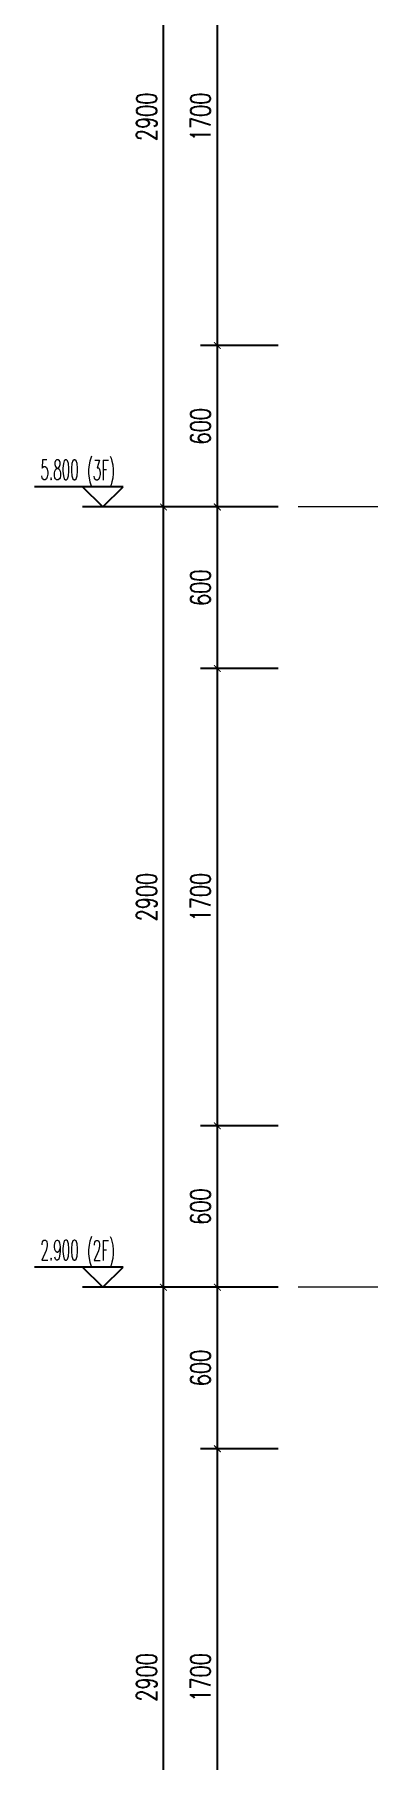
# Model space of a CAD drawing. Extents: x -655480 to 203344, y -294099 to 287156.
# Drawn here: x 36521 to 37759, y 124426 to 130841 of the extents above; entities that cross this region are included whole.
import ezdxf

# ---------------------------------------------------------------- set-up
doc = ezdxf.new("R2010")
doc.units = 0
doc.header["$LTSCALE"] = 1000
doc.linetypes.add('DOTE', pattern=[2.42, 2, -0.2, 0.02, -0.2])
doc.layers.get('0').update_dxf_attribs({"linetype": 'CONTINUOUS'})
doc.layers.get('DEFPOINTS').update_dxf_attribs({"linetype": 'CONTINUOUS'})
for name, color, linetype in [('DIM_ELEV', 3, 'CONTINUOUS'), ('PUB_DIM', 3, 'CONTINUOUS'), ('PUB_TEXT', 2, 'CONTINUOUS')]:
    doc.layers.add(name, color=color, linetype=linetype)
doc.layers.add('DOTE', color=19, linetype='DOTE', lineweight=9)
doc.styles.add('_TCH_DIM', font='SIMPLEX.shx', dxfattribs={"width": 0.7, "bigfont": 'GBCBIG.shx'})
doc.styles.add('_TCH_DIM_T3', font='SIMPLEX', dxfattribs={"width": 0.705882, "bigfont": 'GBCBIG'})
doc.dimstyles.new('_TCH_ARCH&&25', dxfattribs={"dimtxt": 74.375, "dimasz": 25, "dimexe": 62.5, "dimexo": 75, "dimgap": 25, "dimtad": 1, "dimdec": 0, "dimzin": 0, "dimdsep": 46, "dimtxsty": '_TCH_DIM_T3', "dimblk": 'ARCHTICK', "dimcen": 0.09, "dimclrt": 7, "dimazin": 0, "dimtfac": 1, "dimtdec": 0, "dimtix": 1, "dimtmove": 2, "dimatfit": 3, "dimldrblk": 'ARCHTICK', "dimfxl": 1, "dimtolj": 1, "dimtzin": 0, "dimarcsym": 0})

# ---------------------------------------------------------------- blocks, each defined once
blk = doc.blocks.new('_ArchTick')
at = {"color": 0, "linetype": 'ByBlock', "const_width": 0.15}
blk.add_lwpolyline([(-0.5, -0.5), (0.5, 0.5)], dxfattribs=at)
blk = doc.blocks.new('*D2803')
at = {"layer": 'DEFPOINTS', "color": 0, "transparency": 16777216}
for p in [(37198.6, 125584.6), (37498.6, 125584.6), (37498.6, 123884.6)]:
    blk.add_point(p, dxfattribs=at)
at = {"layer": 'PUB_DIM', "color": 0, "lineweight": -2, "transparency": 16777216}
for p, q in [((37423.6, 125584.6), (37136.1, 125584.6)), ((37198.6, 123884.6), (37198.6, 125584.6)), ((37423.6, 123884.6), (37136.1, 123884.6))]:
    blk.add_line(p, q, dxfattribs=at)
at = {"layer": 'PUB_DIM', "color": 0, "lineweight": -2, "transparency": 16777216, "xscale": 25, "yscale": 25, "zscale": 25}
for p, rotation in [((37198.6, 125584.6), 90), ((37198.6, 123884.6), 270)]:
    blk.add_blockref('_ArchTick', p, dxfattribs=dict(at, rotation=rotation))
at = {"layer": 'PUB_DIM', "color": 7, "transparency": 16777216, "insert": (37136.4, 124734.6), "char_height": 74.38, "attachment_point": 5, "rotation": 90, "style": '_TCH_DIM_T3'}
blk.add_mtext('\\A1;1700', dxfattribs=at)
blk = doc.blocks.new('*D2805')
at = {"layer": 'DEFPOINTS', "color": 0, "transparency": 16777216}
for p in [(36998.6, 126184.6), (37498.6, 126184.6), (37498.6, 123284.6)]:
    blk.add_point(p, dxfattribs=at)
at = {"layer": 'PUB_DIM', "color": 0, "lineweight": -2, "transparency": 16777216}
for p, q in [((37423.6, 126184.6), (36936.1, 126184.6)), ((36998.6, 123284.6), (36998.6, 126184.6)), ((37423.6, 123284.6), (36936.1, 123284.6))]:
    blk.add_line(p, q, dxfattribs=at)
at = {"layer": 'PUB_DIM', "color": 0, "lineweight": -2, "transparency": 16777216, "xscale": 25, "yscale": 25, "zscale": 25}
for p, rotation in [((36998.6, 126184.6), 90), ((36998.6, 123284.6), 270)]:
    blk.add_blockref('_ArchTick', p, dxfattribs=dict(at, rotation=rotation))
at = {"layer": 'PUB_DIM', "color": 7, "transparency": 16777216, "insert": (36936.4, 124734.6), "char_height": 74.38, "attachment_point": 5, "rotation": 90, "style": '_TCH_DIM_T3'}
blk.add_mtext('\\A1;2900', dxfattribs=at)
blk = doc.blocks.new('*D2865')
at = {"layer": 'DEFPOINTS', "color": 0, "transparency": 16777216}
for p in [(37198.6, 126184.6), (37498.6, 126184.6), (37498.6, 125584.6)]:
    blk.add_point(p, dxfattribs=at)
at = {"layer": 'PUB_DIM', "color": 0, "lineweight": -2, "transparency": 16777216}
for p, q in [((37423.6, 126184.6), (37136.1, 126184.6)), ((37198.6, 125584.6), (37198.6, 126184.6)), ((37423.6, 125584.6), (37136.1, 125584.6))]:
    blk.add_line(p, q, dxfattribs=at)
at = {"layer": 'PUB_DIM', "color": 0, "lineweight": -2, "transparency": 16777216, "xscale": 25, "yscale": 25, "zscale": 25}
for p, rotation in [((37198.6, 126184.6), 90), ((37198.6, 125584.6), 270)]:
    blk.add_blockref('_ArchTick', p, dxfattribs=dict(at, rotation=rotation))
at = {"layer": 'PUB_DIM', "color": 7, "transparency": 16777216, "insert": (37136.4, 125884.6), "char_height": 74.38, "attachment_point": 5, "rotation": 90, "style": '_TCH_DIM_T3'}
blk.add_mtext('\\A1;600', dxfattribs=at)
blk = doc.blocks.new('*D2866')
at = {"layer": 'DEFPOINTS', "color": 0, "transparency": 16777216}
for p in [(37198.6, 126784.6), (37498.6, 126784.6), (37498.6, 126184.6)]:
    blk.add_point(p, dxfattribs=at)
at = {"layer": 'PUB_DIM', "color": 0, "lineweight": -2, "transparency": 16777216}
for p, q in [((37423.6, 126784.6), (37136.1, 126784.6)), ((37198.6, 126184.6), (37198.6, 126784.6)), ((37423.6, 126184.6), (37136.1, 126184.6))]:
    blk.add_line(p, q, dxfattribs=at)
at = {"layer": 'PUB_DIM', "color": 0, "lineweight": -2, "transparency": 16777216, "xscale": 25, "yscale": 25, "zscale": 25}
for p, rotation in [((37198.6, 126784.6), 90), ((37198.6, 126184.6), 270)]:
    blk.add_blockref('_ArchTick', p, dxfattribs=dict(at, rotation=rotation))
at = {"layer": 'PUB_DIM', "color": 7, "transparency": 16777216, "insert": (37136.4, 126484.6), "char_height": 74.38, "attachment_point": 5, "rotation": 90, "style": '_TCH_DIM_T3'}
blk.add_mtext('\\A1;600', dxfattribs=at)
blk = doc.blocks.new('*D2867')
at = {"layer": 'DEFPOINTS', "color": 0, "transparency": 16777216}
for p in [(37198.6, 128484.6), (37498.6, 128484.6), (37498.6, 126784.6)]:
    blk.add_point(p, dxfattribs=at)
at = {"layer": 'PUB_DIM', "color": 0, "lineweight": -2, "transparency": 16777216}
for p, q in [((37423.6, 128484.6), (37136.1, 128484.6)), ((37198.6, 126784.6), (37198.6, 128484.6)), ((37423.6, 126784.6), (37136.1, 126784.6))]:
    blk.add_line(p, q, dxfattribs=at)
at = {"layer": 'PUB_DIM', "color": 0, "lineweight": -2, "transparency": 16777216, "xscale": 25, "yscale": 25, "zscale": 25}
for p, rotation in [((37198.6, 128484.6), 90), ((37198.6, 126784.6), 270)]:
    blk.add_blockref('_ArchTick', p, dxfattribs=dict(at, rotation=rotation))
at = {"layer": 'PUB_DIM', "color": 7, "transparency": 16777216, "insert": (37136.4, 127634.6), "char_height": 74.38, "attachment_point": 5, "rotation": 90, "style": '_TCH_DIM_T3'}
blk.add_mtext('\\A1;1700', dxfattribs=at)
blk = doc.blocks.new('*D2868')
at = {"layer": 'DEFPOINTS', "color": 0, "transparency": 16777216}
for p in [(37198.6, 129084.6), (37498.6, 129084.6), (37498.6, 128484.6)]:
    blk.add_point(p, dxfattribs=at)
at = {"layer": 'PUB_DIM', "color": 0, "lineweight": -2, "transparency": 16777216}
for p, q in [((37423.6, 129084.6), (37136.1, 129084.6)), ((37198.6, 128484.6), (37198.6, 129084.6)), ((37423.6, 128484.6), (37136.1, 128484.6))]:
    blk.add_line(p, q, dxfattribs=at)
at = {"layer": 'PUB_DIM', "color": 0, "lineweight": -2, "transparency": 16777216, "xscale": 25, "yscale": 25, "zscale": 25}
for p, rotation in [((37198.6, 129084.6), 90), ((37198.6, 128484.6), 270)]:
    blk.add_blockref('_ArchTick', p, dxfattribs=dict(at, rotation=rotation))
at = {"layer": 'PUB_DIM', "color": 7, "transparency": 16777216, "insert": (37136.4, 128784.6), "char_height": 74.38, "attachment_point": 5, "rotation": 90, "style": '_TCH_DIM_T3'}
blk.add_mtext('\\A1;600', dxfattribs=at)
blk = doc.blocks.new('*D2869')
at = {"layer": 'DEFPOINTS', "color": 0, "transparency": 16777216}
for p in [(37198.6, 129684.6), (37498.6, 129684.6), (37498.6, 129084.6)]:
    blk.add_point(p, dxfattribs=at)
at = {"layer": 'PUB_DIM', "color": 0, "lineweight": -2, "transparency": 16777216}
for p, q in [((37423.6, 129684.6), (37136.1, 129684.6)), ((37198.6, 129084.6), (37198.6, 129684.6)), ((37423.6, 129084.6), (37136.1, 129084.6))]:
    blk.add_line(p, q, dxfattribs=at)
at = {"layer": 'PUB_DIM', "color": 0, "lineweight": -2, "transparency": 16777216, "xscale": 25, "yscale": 25, "zscale": 25}
for p, rotation in [((37198.6, 129684.6), 90), ((37198.6, 129084.6), 270)]:
    blk.add_blockref('_ArchTick', p, dxfattribs=dict(at, rotation=rotation))
at = {"layer": 'PUB_DIM', "color": 7, "transparency": 16777216, "insert": (37136.4, 129384.6), "char_height": 74.38, "attachment_point": 5, "rotation": 90, "style": '_TCH_DIM_T3'}
blk.add_mtext('\\A1;600', dxfattribs=at)
blk = doc.blocks.new('*D2870')
at = {"layer": 'DEFPOINTS', "color": 0, "transparency": 16777216}
for p in [(37198.6, 131384.6), (37498.6, 131384.6), (37498.6, 129684.6)]:
    blk.add_point(p, dxfattribs=at)
at = {"layer": 'PUB_DIM', "color": 0, "lineweight": -2, "transparency": 16777216}
for p, q in [((37423.6, 131384.6), (37136.1, 131384.6)), ((37198.6, 129684.6), (37198.6, 131384.6)), ((37423.6, 129684.6), (37136.1, 129684.6))]:
    blk.add_line(p, q, dxfattribs=at)
at = {"layer": 'PUB_DIM', "color": 0, "lineweight": -2, "transparency": 16777216, "xscale": 25, "yscale": 25, "zscale": 25}
for p, rotation in [((37198.6, 131384.6), 90), ((37198.6, 129684.6), 270)]:
    blk.add_blockref('_ArchTick', p, dxfattribs=dict(at, rotation=rotation))
at = {"layer": 'PUB_DIM', "color": 7, "transparency": 16777216, "insert": (37136.4, 130534.6), "char_height": 74.38, "attachment_point": 5, "rotation": 90, "style": '_TCH_DIM_T3'}
blk.add_mtext('\\A1;1700', dxfattribs=at)
blk = doc.blocks.new('*D2882')
at = {"layer": 'DEFPOINTS', "color": 0, "transparency": 16777216}
for p in [(36998.6, 129084.6), (37498.6, 129084.6), (37498.6, 126184.6)]:
    blk.add_point(p, dxfattribs=at)
at = {"layer": 'PUB_DIM', "color": 0, "lineweight": -2, "transparency": 16777216}
for p, q in [((37423.6, 129084.6), (36936.1, 129084.6)), ((36998.6, 126184.6), (36998.6, 129084.6)), ((37423.6, 126184.6), (36936.1, 126184.6))]:
    blk.add_line(p, q, dxfattribs=at)
at = {"layer": 'PUB_DIM', "color": 0, "lineweight": -2, "transparency": 16777216, "xscale": 25, "yscale": 25, "zscale": 25}
for p, rotation in [((36998.6, 129084.6), 90), ((36998.6, 126184.6), 270)]:
    blk.add_blockref('_ArchTick', p, dxfattribs=dict(at, rotation=rotation))
at = {"layer": 'PUB_DIM', "color": 7, "transparency": 16777216, "insert": (36936.4, 127634.6), "char_height": 74.38, "attachment_point": 5, "rotation": 90, "style": '_TCH_DIM_T3'}
blk.add_mtext('\\A1;2900', dxfattribs=at)
blk = doc.blocks.new('*D2883')
at = {"layer": 'DEFPOINTS', "color": 0, "transparency": 16777216}
for p in [(36998.6, 131984.6), (37498.6, 131984.6), (37498.6, 129084.6)]:
    blk.add_point(p, dxfattribs=at)
at = {"layer": 'PUB_DIM', "color": 0, "lineweight": -2, "transparency": 16777216}
for p, q in [((37423.6, 131984.6), (36936.1, 131984.6)), ((36998.6, 129084.6), (36998.6, 131984.6)), ((37423.6, 129084.6), (36936.1, 129084.6))]:
    blk.add_line(p, q, dxfattribs=at)
at = {"layer": 'PUB_DIM', "color": 0, "lineweight": -2, "transparency": 16777216, "xscale": 25, "yscale": 25, "zscale": 25}
for p, rotation in [((36998.6, 131984.6), 90), ((36998.6, 129084.6), 270)]:
    blk.add_blockref('_ArchTick', p, dxfattribs=dict(at, rotation=rotation))
at = {"layer": 'PUB_DIM', "color": 7, "transparency": 16777216, "insert": (36936.4, 130534.6), "char_height": 74.38, "attachment_point": 5, "rotation": 90, "style": '_TCH_DIM_T3'}
blk.add_mtext('\\A1;2900', dxfattribs=at)
blk = doc.blocks.new('20210902.15310509')
at = {"layer": 'DOTE', "color": 1, "linetype": 'DOTE', "ltscale": 0.2}
for p, q in [((88352, -126345.9), (84583.2, -126345.9)), ((88352, -129245.9), (84583.2, -129245.9))]:
    blk.add_line(p, q, dxfattribs=at)

msp = doc.modelspace()

# ---------------------------------------------------------------- linework, layer by layer
at = {"layer": 'DIM_ELEV', "color": 1}
for p, q in [((36848.61, 129159.56), (36520.61, 129159.56)), ((36773.61, 129084.56), (36698.61, 129159.56)), ((36773.61, 129084.56), (36848.61, 129159.56)), ((37198.61, 129084.56), (36698.61, 129084.56))]:
    msp.add_line(p, q, dxfattribs=at)
at = {"layer": 'DIM_ELEV'}
for p, q in [((36848.61, 126259.56), (36520.61, 126259.56)), ((36773.61, 126184.56), (36698.61, 126259.56)), ((36773.61, 126184.56), (36848.61, 126259.56)), ((37198.61, 126184.56), (36698.61, 126184.56))]:
    msp.add_line(p, q, dxfattribs=at)

# ---------------------------------------------------------------- block references
at = {"layer": 'DOTE'}
msp.add_blockref('20210902.15310509', (-47084.63, 255430.45), dxfattribs=at)

# ---------------------------------------------------------------- texts
at = {"layer": 'PUB_TEXT', "color": 1, "style": '_TCH_DIM', "width": 0.494118}
for s, p in [('5.800', (36542.51, 129185.81)), ('(3F)', (36714.66, 129184.59))]:
    msp.add_text(s, height=74.375, dxfattribs=at).set_placement(p)
at = {"layer": 'PUB_TEXT', "style": '_TCH_DIM', "width": 0.494118}
for s, p in [('(2F)', (36714.66, 126284.59)), ('2.900', (36542.51, 126285.81))]:
    msp.add_text(s, height=74.375, dxfattribs=at).set_placement(p)

# ---------------------------------------------------------------- dimensions: what is measured, and where the dimension line sits
at = {"layer": 'PUB_DIM'}
for p1, p2, distance, picture, middle in [((37498.61, 129084.56), (37498.61, 131984.56), 500, '*D2883', (36936.43, 130534.56)), ((37498.61, 129684.56), (37498.61, 131384.56), 300, '*D2870', (37136.43, 130534.56)), ((37498.61, 129084.56), (37498.61, 129684.56), 300, '*D2869', (37136.43, 129384.56)), ((37498.61, 126184.56), (37498.61, 129084.56), 500, '*D2882', (36936.43, 127634.56)), ((37498.61, 128484.56), (37498.61, 129084.56), 300, '*D2868', (37136.43, 128784.56)), ((37498.61, 126784.56), (37498.61, 128484.56), 300, '*D2867', (37136.43, 127634.56)), ((37498.61, 126184.56), (37498.61, 126784.56), 300, '*D2866', (37136.43, 126484.56)), ((37498.61, 123284.56), (37498.61, 126184.56), 500, '*D2805', (36936.43, 124734.56)), ((37498.61, 125584.56), (37498.61, 126184.56), 300, '*D2865', (37136.43, 125884.56)), ((37498.61, 123884.56), (37498.61, 125584.56), 300, '*D2803', (37136.43, 124734.56))]:
    dim = msp.add_aligned_dim(p1=p1, p2=p2, distance=distance, dimstyle='_TCH_ARCH&&25', dxfattribs=at)
    dim.commit()
    dim.dimension.update_dxf_attribs({"geometry": picture, "text_midpoint": middle})

doc.saveas('drawing.dxf')
